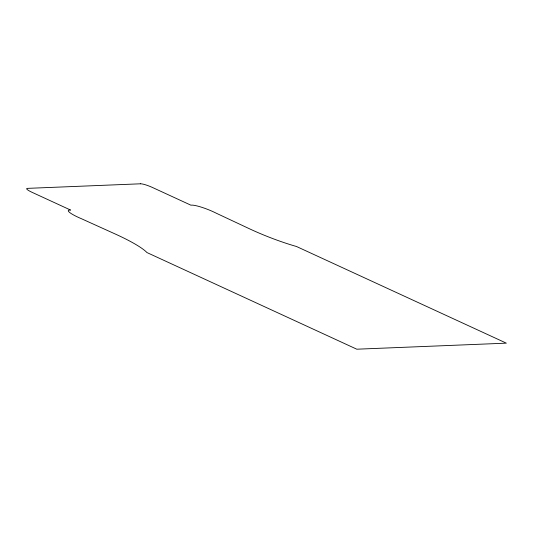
<?xml version="1.0" encoding="UTF-8"?>
<svg xmlns="http://www.w3.org/2000/svg" width="533" height="533" viewBox="0 0 533 533"><rect width="100%" height="100%" fill="white"/><g stroke="black" fill="none" stroke-linecap="round" stroke-linejoin="round"><path stroke-width="0.8" d="M140.572 183.798L27.396 188.369A9.601 1.532 21.4 0 0 32.02 192.3L70.609 210.069A17.729 2.832 21.4 0 0 81.356 218.683L114.162 233.521A56.491 9.034 21.4 0 1 146.928 252.542L356.797 349.202L506.35 343.159L296.481 246.493A56.491 9.034 21.4 0 1 248.045 228.111L216.305 213.227A17.729 2.832 21.4 0 0 190.954 205.205L152.365 187.436A9.601 1.532 21.4 0 0 140.572 183.798"/></g></svg>
